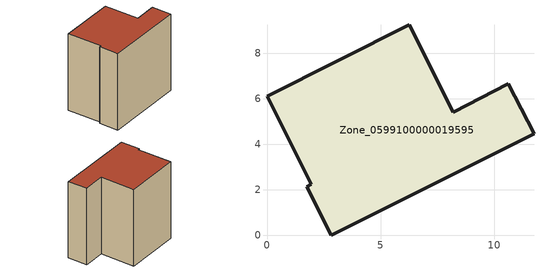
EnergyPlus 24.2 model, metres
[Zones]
Zone_0599100000019595
 floor ground (C_G): 1.75,2.13 1.95,2.24 0,6.13 6.26,9.27 8.19,5.41 10.62,6.66 11.75,4.47 2.82,0 z3.04
 wall outside (C_F): 1.95,2.24 1.75,2.13 2.82,0 11.75,4.47 10.62,6.66 8.19,5.41 6.26,9.27 0,6.13 1.95,2.24 z3.04:12.78
 roof outside (C_R): 10.62,6.66 8.19,5.41 6.26,9.27 0,6.13 1.95,2.24 1.75,2.13 2.82,0 11.75,4.47 z12.78
[BUILDING]
Pand.0599100000019595: North Axis=0; Terrain=City; Loads Convergence Tolerance Value=0.04; Temperature Convergence Tolerance Value=0.4; Solar Distribution=FullExterior; Maximum Number of Warmup Days=25; Minimum Number of Warmup Days=1
[Site:Location]
Rotterdam.The.Hague.AP_ZH_NLD Design_Conditions: Latitude=51.96; Longitude=4.45; Time Zone=1; Elevation=-4.5
[SITE:GROUNDTEMPERATURE:BUILDINGSURFACE]
18, 18, 18, 18, 18, 18, 18, 18, 18, 18, 18, 18
[MATERIAL] Thermal Absorptance=0.9; Solar Absorptance=0.7; Visible Absorptance=0.7
Name | Roughness | Thickness | Conductivity | Density | Specific Heat
G.TI.1946 | MediumSmooth | 0.15 | 1 | 540 | 1210
F.TI.1946 | Rough | 0.3 | 0.857143 | 1920 | 840
R.TI.1946 | MediumRough | 0.2 | 0.1 | 1500 | 1000
[CONSTRUCTION]
C_G: G.TI.1946
C_F: F.TI.1946
C_R: R.TI.1946
[ZONE]
Zone_0599100000019595: Type=1; Multiplier=1; Ceiling Height=Autocalculate; Volume=Autocalculate; Floor Area=autocalculate; Part of Total Floor Area=Yes
[ZONEINFILTRATION:DESIGNFLOWRATE]
Infil_Zone_0599100000019595: Zone or ZoneList or Space or SpaceList=Zone_0599100000019595; Schedule=AlwaysOn; Design Flow Rate Calculation Method=Flow/Area; Flow Rate per Floor Area=0.003; Constant Term Coefficient=1; Temperature Term Coefficient=0; Velocity Term Coefficient=0; Velocity Squared Term Coefficient=0
[HVACTEMPLATE:ZONE:IDEALLOADSAIRSYSTEM]
Zone_0599100000019595: Maximum Heating Supply Air Temperature=50; Minimum Cooling Supply Air Temperature=13; Maximum Heating Supply Air Humidity Ratio=0.0156; Minimum Cooling Supply Air Humidity Ratio=0.0077; Heating Limit=NoLimit; Cooling Limit=NoLimit; Dehumidification Control Type=ConstantSensibleHeatRatio; Cooling Sensible Heat Ratio=0.7; Dehumidification Setpoint=60; Humidification Control Type=None; Humidification Setpoint=30; Outdoor Air Method=None; Outdoor Air Flow Rate per Person=0.00944; Outdoor Air Flow Rate per Zone Floor Area=0; Outdoor Air Flow Rate per Zone=0; Demand Controlled Ventilation Type=None; Outdoor Air Economizer Type=NoEconomizer; Heat Recovery Type=None; Sensible Heat Recovery Effectiveness=0.7; Latent Heat Recovery Effectiveness=0.65
[ZONECONTROL:THERMOSTAT]
ThermostatControl_Zone_0599100000019595: Zone or ZoneList=Zone_0599100000019595; Control Type Schedule=DualSetpointControlType; Control 1=Thermostat_Zone_0599100000019595; Temperature Difference Between Cutout And Setpoint=0
[THERMOSTATSETPOINT:DUALSETPOINT]
Thermostat_Zone_0599100000019595: Heating Setpoint Temperature Schedule=HeatingSetpoint_Zone_0599100000019595; Cooling Setpoint Temperature Schedule=CoolingSetpoint_Zone_0599100000019595
[SCHEDULE:COMPACT]
HeatingSetpoint_Zone_0599100000019595: Through: 12/31, For: AllDays, Until: 24:00, 21
CoolingSetpoint_Zone_0599100000019595: Through: 12/31, For: AllDays, Until: 24:00, 24
DualSetpointControlType: Through: 12/31, For: AllDays, Until: 24:00, 4
AlwaysOn: Through: 12/31, For: AllDays, Until: 24:00, 1
